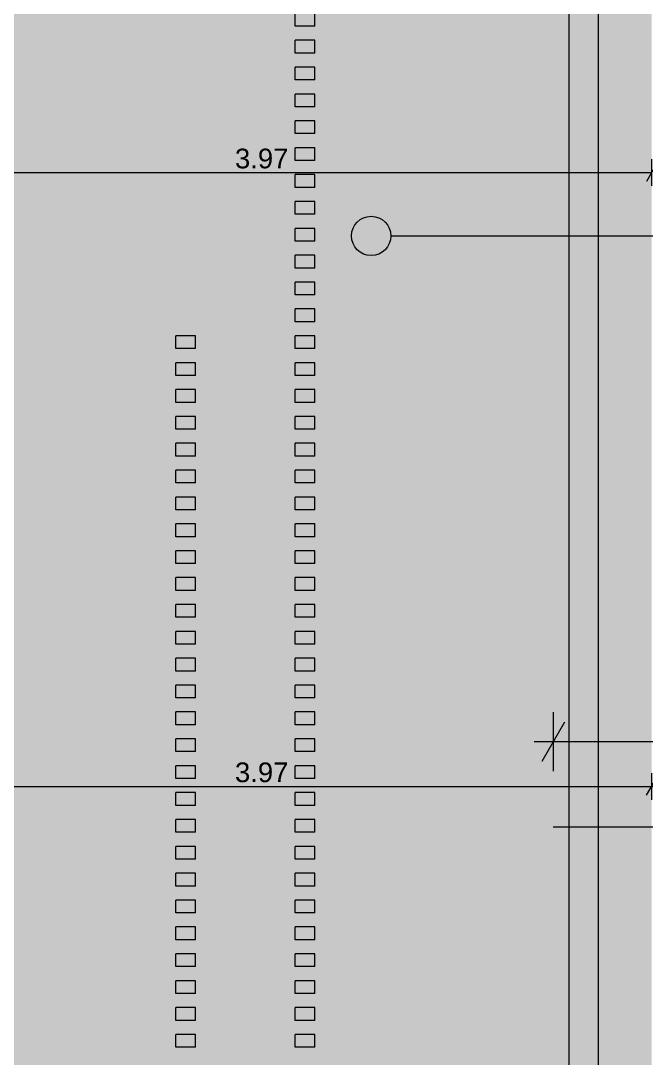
# Model space of a CAD drawing. Header units: millimetres. Extents: x 475206255 to 476720147, y 4620882299 to 4621447368.
# Drawn here: x 475388763 to 475391943, y 4621084372 to 4621089643 of the extents above; entities that cross this region are included whole.
import ezdxf

# ---------------------------------------------------------------- set-up
doc = ezdxf.new("R2010")
doc.units = ezdxf.units.MM
doc.header["$MEASUREMENT"] = 0
for name, color, linetype in [('Dimensioning - General', 7, 'Continuous'), ('zoma', 7, 'Continuous'), ('zoma_Pen_No__5', 7, 'Continuous')]:
    doc.layers.add(name, color=color, linetype=linetype)
for name, color, linetype, lineweight in [('Dimensioning - General_Pen_No__142', 142, 'Continuous', 0), ('New_2D Drafting - General_Pen_No__30_Pen_No__9_Pen_No__9_Pen_No__255', 255, 'Continuous', 0), ('New_2D Drafting - General_Pen_No__30_Pen_No__9_Pen_No__9_Pen_No__7', 7, 'Continuous', 0), ('New_Structural - Bearing_Pen_No__1', 1, 'Continuous', 0), ('New_Structural - Bearing_Pen_No__250', 7, 'Continuous', 0), ('zoma_Pen_No__1', 1, 'Continuous', 0), ('zoma_Pen_No__5_Pen_No__142', 142, 'Continuous', 0)]:
    doc.layers.add(name, color=color, linetype=linetype, lineweight=lineweight)
doc.layers.add('New_2D Drafting - General_Pen_No__30_Pen_No__9_Pen_No__9_Pen_No__254', color=7, linetype='Continuous', lineweight=0, true_color=0xcccccc)
doc.styles.add('GENERATED_STYLE_2', font='arial.ttf')
doc.linetypes.add('Break', pattern='A,0,[1,9.10.saxli 29.041.Shx,S=15.679026,R=0,X=0,Y=0],-1975.557214,0', length=1975.557214)
doc.dimstyles.new('GENERATED_STYLE__1', dxfattribs={"dimtxt": 100, "dimasz": 68.640772, "dimexe": 0.18, "dimexo": 0.0625, "dimgap": 0, "dimtad": 1, "dimlfac": 0.001, "dimzin": 0, "dimdsep": 46, "dimtxsty": 'GENERATED_STYLE_2', "dimblk": 'ARROWHEAD_2', "dimblk1": 'ARROWHEAD_2', "dimblk2": 'ARROWHEAD_2', "dimcen": 0.09, "dimse1": 1, "dimse2": 1, "dimclrd": 142, "dimclre": 142, "dimclrt": 142, "dimadec": 0, "dimazin": 0, "dimtfac": 1, "dimtdec": 4, "dimtmove": 0, "dimatfit": 3, "dimfxl": 1, "dimtolj": 1, "dimtzin": 0, "dimarcsym": 0})
doc.dimstyles.new('GENERATED_STYLE__13', dxfattribs={"dimtxt": 300, "dimasz": 152, "dimexe": 0.18, "dimexo": 3, "dimgap": 0, "dimtad": 1, "dimtih": 1, "dimtoh": 1, "dimlfac": 0.001, "dimzin": 0, "dimdsep": 46, "dimtxsty": 'GENERATED_STYLE_2', "dimblk": 'ARROWHEAD_2', "dimblk1": 'ARROWHEAD_2', "dimblk2": 'ARROWHEAD_2', "dimcen": 0.09, "dimclrd": 1, "dimclre": 1, "dimclrt": 1, "dimadec": 0, "dimazin": 0, "dimtfac": 1, "dimtdec": 4, "dimtmove": 0, "dimatfit": 3, "dimfxl": 1, "dimtolj": 1, "dimtzin": 0, "dimarcsym": 0})
doc.dimstyles.new('GENERATED_STYLE__18', dxfattribs={"dimtxt": 100, "dimasz": 68.640772, "dimexe": 0.18, "dimexo": 0.0625, "dimgap": 0, "dimtad": 1, "dimtih": 1, "dimtoh": 1, "dimlfac": 0.001, "dimzin": 0, "dimdsep": 46, "dimtxsty": 'GENERATED_STYLE_2', "dimblk": 'ARROWHEAD_2', "dimblk1": 'ARROWHEAD_2', "dimblk2": 'ARROWHEAD_2', "dimcen": 0.09, "dimse1": 1, "dimse2": 1, "dimclrd": 142, "dimclre": 142, "dimclrt": 142, "dimadec": 0, "dimazin": 0, "dimtfac": 1, "dimtdec": 4, "dimtmove": 0, "dimatfit": 3, "dimfxl": 1, "dimtolj": 1, "dimtzin": 0, "dimarcsym": 0})

# ---------------------------------------------------------------- blocks, each defined once
blk = doc.blocks.new('*D297', base_point=(475826095.8, 4621095193.2))
at = {"layer": 'zoma_Pen_No__1', "color": 1, "linetype": 'Continuous', "lineweight": 0, "transparency": 16777216}
for p, q in [((475391470.4, 4621086129.8), (475391470.4, 4621085829.8)), ((475394452.4, 4621086129.8), (475394452.4, 4621085829.8)), ((475391528.1, 4621086079.8), (475391412.7, 4621085879.8)), ((475394394.6, 4621085879.8), (475394510.1, 4621086079.8)), ((475391470.4, 4621085979.8), (475391372.6, 4621085979.8)), ((475394452.4, 4621085979.8), (475391470.4, 4621085979.8)), ((475394550.2, 4621085979.8), (475394452.4, 4621085979.8))]:
    blk.add_line(p, q, dxfattribs=at)
at = {"layer": 'zoma_Pen_No__1', "color": 1, "lineweight": 0, "transparency": 16777216, "insert": (475392561, 4621086039.8), "char_height": 300, "attachment_point": 7, "style": 'GENERATED_STYLE_2'}
blk.add_mtext('\\A1;{\\pql;\\fArial|b0|i0|c204|p0;\\W1.000000;9.55}', dxfattribs=at)
blk = doc.blocks.new('ARROWHEAD_2')
at = {"color": 0, "linetype": 'Continuous', "lineweight": 0}
for p, q in [((-0.378, -0.655), (0.378, 0.655)), ((0, 0), (-1, 0))]:
    blk.add_line(p, q, dxfattribs=at)
blk = doc.blocks.new('Line_7', base_point=(475390544.6, 4621088549.8))
at = {"layer": 'zoma_Pen_No__5_Pen_No__142', "linetype": 'Continuous', "lineweight": 0}
blk.add_hatch(color=142, dxfattribs=at).paths.add_polyline_path([(475390444.6, 4621088549.8), (475390452.2, 4621088511.6), (475390473.9, 4621088479.1), (475390506.3, 4621088457.5), (475390544.6, 4621088449.8), (475390582.9, 4621088457.5), (475390615.3, 4621088479.1), (475390637, 4621088511.6), (475390644.6, 4621088549.8), (475390637, 4621088588.1), (475390615.3, 4621088620.6), (475390582.9, 4621088642.2), (475390544.6, 4621088649.8), (475390506.3, 4621088642.2), (475390473.9, 4621088620.6), (475390452.2, 4621088588.1)])
at = {"layer": 'zoma_Pen_No__5_Pen_No__142', "color": 142, "linetype": 'Continuous', "lineweight": 0}
blk.add_line((475390644.6, 4621088549.8), (475404114.8, 4621088549.8), dxfattribs=at)
blk.add_circle((475390544.6, 4621088549.8), 100, dxfattribs=at)
blk = doc.blocks.new('*D2054', base_point=(475826095.8, 4621095193.2))
at = {"layer": 'Dimensioning - General_Pen_No__142', "color": 142, "linetype": 'Continuous', "lineweight": 0, "transparency": 16777216}
for p, q in [((475388026.2, 4621085798.6), (475387974.1, 4621085708.3)), ((475388000.1, 4621085685.7), (475388000.1, 4621085821.2)), ((475391944.8, 4621085708.3), (475391997, 4621085798.6)), ((475391970.9, 4621085685.7), (475391970.9, 4621085821.2)), ((475388000.1, 4621085753.4), (475391970.9, 4621085753.4)), ((475391970.9, 4621085753.4), (475392015.1, 4621085753.4))]:
    blk.add_line(p, q, dxfattribs=at)
at = {"layer": 'Dimensioning - General_Pen_No__142', "color": 142, "lineweight": 0, "transparency": 16777216, "insert": (475389852.1, 4621085773.4), "char_height": 100, "attachment_point": 7, "style": 'GENERATED_STYLE_2'}
blk.add_mtext('\\A1;{\\pql;\\fArial|b0|i0|c204|p0;\\W1.000000;3.97}', dxfattribs=at)
blk = doc.blocks.new('*D2070', base_point=(475826095.8, 4621095193.2))
at = {"layer": 'Dimensioning - General_Pen_No__142', "color": 142, "linetype": 'Continuous', "lineweight": 0, "transparency": 16777216}
for p, q in [((475392474.1, 4621086847), (475392338.6, 4621086847)), ((475392361.2, 4621086873.1), (475392451.5, 4621086821)), ((475392406.3, 4621086627), (475392406.3, 4621086847)), ((475392361.2, 4621086653.1), (475392451.5, 4621086601)), ((475392474.1, 4621086627), (475392338.6, 4621086627)), ((475392406.3, 4621086582.9), (475392406.3, 4621086627))]:
    blk.add_line(p, q, dxfattribs=at)
at = {"layer": 'Dimensioning - General_Pen_No__142', "color": 142, "lineweight": 0, "transparency": 16777216, "insert": (475392386.3, 4621086334), "char_height": 100, "attachment_point": 7, "rotation": 90, "style": 'GENERATED_STYLE_2'}
blk.add_mtext('\\A1;{\\pql;\\fArial|b0|i0|c204|p0;\\W1.000000;0.22}', dxfattribs=at)
blk = doc.blocks.new('*D2071', base_point=(475826095.8, 4621095193.2))
at = {"layer": 'Dimensioning - General_Pen_No__142', "color": 142, "linetype": 'Continuous', "lineweight": 0, "transparency": 16777216}
for p, q in [((475392474.1, 4621087947.1), (475392338.6, 4621087947.1)), ((475392361.2, 4621087973.1), (475392451.5, 4621087921)), ((475392406.3, 4621086847), (475392406.3, 4621087947.1)), ((475392474.1, 4621086847), (475392338.6, 4621086847)), ((475392361.2, 4621086873.1), (475392451.5, 4621086821))]:
    blk.add_line(p, q, dxfattribs=at)
at = {"layer": 'Dimensioning - General_Pen_No__142', "color": 142, "lineweight": 0, "transparency": 16777216, "insert": (475392386.3, 4621087263.6), "char_height": 100, "attachment_point": 7, "rotation": 90, "style": 'GENERATED_STYLE_2'}
blk.add_mtext('\\A1;{\\pql;\\fArial|b0|i0|c204|p0;\\W1.000000;1.10}', dxfattribs=at)
blk = doc.blocks.new('*D2072', base_point=(475826095.8, 4621095193.2))
at = {"layer": 'Dimensioning - General_Pen_No__142', "color": 142, "linetype": 'Continuous', "lineweight": 0, "transparency": 16777216}
for p, q in [((475392361.2, 4621089633.1), (475392451.5, 4621089581)), ((475392474.1, 4621089607.1), (475392338.6, 4621089607.1)), ((475392406.3, 4621087947.1), (475392406.3, 4621089607.1)), ((475392474.1, 4621087947.1), (475392338.6, 4621087947.1)), ((475392361.2, 4621087973.1), (475392451.5, 4621087921))]:
    blk.add_line(p, q, dxfattribs=at)
at = {"layer": 'Dimensioning - General_Pen_No__142', "color": 142, "lineweight": 0, "transparency": 16777216, "char_height": 100, "attachment_point": 7, "rotation": 90, "style": 'GENERATED_STYLE_2'}
for s, insert in [('\\A1;{\\pql;\\fArial|b0|i0|c204|p0;\\W1.000000;0.22}', (475392386.3, 4621089314)), ('\\A1;{\\pql;\\fArial|b0|i0|c204|p0;\\W1.000000;1.66}', (475392386.3, 4621088643.6))]:
    blk.add_mtext(s, dxfattribs=dict(at, insert=insert))
blk = doc.blocks.new('*D2073', base_point=(475826095.8, 4621095193.2))
at = {"layer": 'Dimensioning - General_Pen_No__142', "color": 142, "linetype": 'Continuous', "lineweight": 0, "transparency": 16777216}
for p, q in [((475392361.2, 4621089853.1), (475392451.5, 4621089801)), ((475392474.1, 4621089827), (475392338.6, 4621089827)), ((475392406.3, 4621089607.1), (475392406.3, 4621089827)), ((475392361.2, 4621089633.1), (475392451.5, 4621089581)), ((475392474.1, 4621089607.1), (475392338.6, 4621089607.1))]:
    blk.add_line(p, q, dxfattribs=at)
blk = doc.blocks.new('*D2246', base_point=(475826095.8, 4621095193.2))
at = {"layer": 'Dimensioning - General_Pen_No__142', "color": 142, "linetype": 'Continuous', "lineweight": 0, "transparency": 16777216}
for p, q in [((475388026.2, 4621088917.2), (475387974.1, 4621088826.9)), ((475388000.1, 4621088804.3), (475388000.1, 4621088939.8)), ((475391997, 4621088917.2), (475391944.8, 4621088826.9)), ((475391970.9, 4621088804.3), (475391970.9, 4621088939.8)), ((475388000.1, 4621088872), (475391970.9, 4621088872))]:
    blk.add_line(p, q, dxfattribs=at)
at = {"layer": 'Dimensioning - General_Pen_No__142', "color": 142, "lineweight": 0, "transparency": 16777216, "insert": (475389852.1, 4621088892), "char_height": 100, "attachment_point": 7, "style": 'GENERATED_STYLE_2'}
blk.add_mtext('\\A1;{\\pql;\\fArial|b0|i0|c204|p0;\\W1.000000;3.97}', dxfattribs=at)

msp = doc.modelspace()

# ---------------------------------------------------------------- hatches: boundary and pattern name
at = {"layer": 'New_2D Drafting - General_Pen_No__30_Pen_No__9_Pen_No__9_Pen_No__254', "linetype": 'Continuous', "lineweight": 0, "true_color": 0xcccccc}
h = msp.add_hatch(dxfattribs=at)
h.set_pattern_fill('BRICK___RUNNING_BOND', color=254, style=0, pattern_type=2)
h.set_pattern_definition([(180, (475384300.59, 4621091916.26), (0, 66.64), []), (90, (475384300.6, 4621091916.26), (244.8, 0), [66.64, -66.64]), (90, (475384178.2, 4621091982.9), (244.8, 0), [66.64, -66.64])])
h.paths.add_polyline_path([(475391970.899, 4621083607.048), (475391970.899, 4621096906.641), (475376630.462, 4621096906.638), (475376630.452, 4621083607.048)])
h.paths.add_polyline_path([(475384900.596, 4621086627.05), (475380300.597, 4621086627.05), (475380300.597, 4621086847.05), (475380300.597, 4621089827.05), (475380300.597, 4621090047.084), (475380300.597, 4621096447.05), (475381110.597, 4621096447.05), (475384900.596, 4621096447.05), (475384900.596, 4621096227.05), (475381110.597, 4621096227.05), (475381110.597, 4621093247.084), (475382751.068, 4621093247.084), (475382751.068, 4621093807.044), (475381351.068, 4621093807.044), (475381351.068, 4621095807.044), (475383651.697, 4621095807.044), (475383651.697, 4621093807.044), (475383651.068, 4621093807.044), (475383651.068, 4621093247.084), (475384900.597, 4621093247.084), (475384900.597, 4621093027.05), (475381110.597, 4621093027.05), (475381110.597, 4621090047.084), (475382751.068, 4621090047.084), (475382751.068, 4621090607.044), (475381351.068, 4621090607.044), (475381351.068, 4621092607.044), (475383651.068, 4621092607.044), (475383651.068, 4621090047.084), (475384900.597, 4621090047.084), (475384900.597, 4621089827.05), (475381110.597, 4621089827.05), (475381110.597, 4621086847.05), (475382751.068, 4621086847.05), (475382751.068, 4621087407.044), (475381351.068, 4621087407.044), (475381351.068, 4621089407.044), (475382751.068, 4621089407.044), (475383651.068, 4621089407.044), (475383651.068, 4621086847.05), (475384900.596, 4621086847.05)], flags=0)
h.paths.add_polyline_path([(475383500.456, 4621084607.045), (475381900.456, 4621084607.045), (475381900.456, 4621086207.044), (475383500.456, 4621086207.044)], flags=0)
h.paths.add_polyline_path([(475388000.135, 4621094207.044), (475388000.135, 4621095807.045), (475387100.135, 4621095807.045), (475387100.135, 4621094207.044)], flags=0)
h.paths.add_polyline_path([(475387100.135, 4621089407.044), (475388000.135, 4621089407.044), (475388000.135, 4621087807.044), (475387100.135, 4621087807.044)], flags=0)
h.paths.add_polyline_path([(475387100.135, 4621092607.044), (475388000.135, 4621092607.044), (475388000.135, 4621091007.044), (475387100.135, 4621091007.044)], flags=0)
h.paths.add_polyline_path([(475385700.901, 4621084607.044), (475387300.901, 4621084607.044), (475387300.901, 4621086207.044), (475385700.901, 4621086207.044)], flags=0)
at = {"layer": 'New_2D Drafting - General_Pen_No__30_Pen_No__9_Pen_No__9_Pen_No__255', "linetype": 'Continuous', "lineweight": 0}
msp.add_hatch(color=255, dxfattribs=at).paths.add_polyline_path([(475391550.461, 4621081469.989), (475391700.461, 4621081448.515), (475391700.461, 4621096207.07), (475391550.461, 4621096207.07)])

# ---------------------------------------------------------------- linework, layer by layer
at = {"layer": 'New_2D Drafting - General_Pen_No__30_Pen_No__9_Pen_No__9_Pen_No__7', "color": 7, "linetype": 'Continuous', "lineweight": 0, "flags": 128}
msp.add_lwpolyline([(475391550.461, 4621081469.989), (475391700.461, 4621081448.515), (475391700.461, 4621096207.07), (475391550.461, 4621096207.07)], close=True, dxfattribs=at)
at = {"layer": 'New_Structural - Bearing_Pen_No__1', "color": 1, "linetype": 'Break', "lineweight": 0}
msp.add_line((475394452.354, 4621085546.369), (475391470.402, 4621085546.369), dxfattribs=at)
at = {"layer": 'New_Structural - Bearing_Pen_No__250', "color": 7, "linetype": 'Continuous', "lineweight": 0}
for p, q in [((475390158.031, 4621089615.653), (475390158.031, 4621089680.653)), ((475390257.703, 4621089615.653), (475390257.703, 4621089680.653)), ((475390257.703, 4621089615.653), (475390158.031, 4621089615.653)), ((475390158.031, 4621089479.136), (475390158.031, 4621089544.136)), ((475390257.703, 4621089544.136), (475390158.031, 4621089544.136)), ((475390257.703, 4621089479.136), (475390257.703, 4621089544.136)), ((475390257.703, 4621089479.136), (475390158.031, 4621089479.136)), ((475390158.031, 4621089342.618), (475390158.031, 4621089407.618)), ((475390257.703, 4621089407.618), (475390158.031, 4621089407.618)), ((475390257.703, 4621089342.618), (475390257.703, 4621089407.618)), ((475390257.703, 4621089342.618), (475390158.031, 4621089342.618)), ((475390158.031, 4621089206.101), (475390158.031, 4621089271.101)), ((475390257.703, 4621089271.101), (475390158.031, 4621089271.101)), ((475390257.703, 4621089206.101), (475390257.703, 4621089271.101)), ((475390257.703, 4621089206.101), (475390158.031, 4621089206.101)), ((475390158.031, 4621089069.584), (475390158.031, 4621089134.584)), ((475390257.703, 4621089134.584), (475390158.031, 4621089134.584)), ((475390257.703, 4621089069.584), (475390257.703, 4621089134.584)), ((475390257.703, 4621089069.584), (475390158.031, 4621089069.584)), ((475390158.031, 4621088933.067), (475390158.031, 4621088998.067)), ((475390257.703, 4621088998.067), (475390158.031, 4621088998.067)), ((475390257.703, 4621088933.067), (475390257.703, 4621088998.067)), ((475390257.703, 4621088933.067), (475390158.031, 4621088933.067)), ((475390158.031, 4621088796.549), (475390158.031, 4621088861.549)), ((475390257.703, 4621088861.549), (475390158.031, 4621088861.549)), ((475390257.703, 4621088796.549), (475390257.703, 4621088861.549)), ((475390257.703, 4621088796.549), (475390158.031, 4621088796.549)), ((475390158.031, 4621088660.032), (475390158.031, 4621088725.032)), ((475390257.703, 4621088725.032), (475390158.031, 4621088725.032)), ((475390257.703, 4621088660.032), (475390257.703, 4621088725.032)), ((475390257.703, 4621088660.032), (475390158.031, 4621088660.032)), ((475390158.031, 4621088523.515), (475390158.031, 4621088588.515)), ((475390257.703, 4621088588.515), (475390158.031, 4621088588.515)), ((475390257.703, 4621088523.515), (475390257.703, 4621088588.515)), ((475390257.703, 4621088523.515), (475390158.031, 4621088523.515)), ((475390158.031, 4621088386.998), (475390158.031, 4621088451.998)), ((475390257.703, 4621088451.998), (475390158.031, 4621088451.998)), ((475390257.703, 4621088386.998), (475390257.703, 4621088451.998)), ((475390257.703, 4621088386.998), (475390158.031, 4621088386.998)), ((475390158.031, 4621088250.48), (475390158.031, 4621088315.48)), ((475390257.703, 4621088315.48), (475390158.031, 4621088315.48)), ((475390257.703, 4621088250.48), (475390257.703, 4621088315.48)), ((475390257.703, 4621088250.48), (475390158.031, 4621088250.48)), ((475390158.031, 4621088113.963), (475390158.031, 4621088178.963)), ((475390257.703, 4621088178.963), (475390158.031, 4621088178.963)), ((475390257.703, 4621088113.963), (475390257.703, 4621088178.963)), ((475390257.703, 4621088113.963), (475390158.031, 4621088113.963)), ((475389551.566, 4621087977.446), (475389551.566, 4621088042.446)), ((475389651.238, 4621088042.446), (475389551.566, 4621088042.446)), ((475389651.238, 4621087977.446), (475389651.238, 4621088042.446)), ((475390158.031, 4621087977.446), (475390158.031, 4621088042.446)), ((475390257.703, 4621088042.446), (475390158.031, 4621088042.446)), ((475390257.703, 4621087977.446), (475390257.703, 4621088042.446)), ((475389651.238, 4621087977.446), (475389551.566, 4621087977.446)), ((475390257.703, 4621087977.446), (475390158.031, 4621087977.446)), ((475389551.566, 4621087840.928), (475389551.566, 4621087905.928)), ((475389651.238, 4621087905.928), (475389551.566, 4621087905.928)), ((475389651.238, 4621087840.928), (475389651.238, 4621087905.928)), ((475390158.031, 4621087840.928), (475390158.031, 4621087905.928)), ((475390257.703, 4621087905.928), (475390158.031, 4621087905.928)), ((475390257.703, 4621087840.928), (475390257.703, 4621087905.928)), ((475389651.238, 4621087840.928), (475389551.566, 4621087840.928)), ((475390257.703, 4621087840.928), (475390158.031, 4621087840.928)), ((475389551.566, 4621087704.411), (475389551.566, 4621087769.411)), ((475389651.238, 4621087769.411), (475389551.566, 4621087769.411)), ((475389651.238, 4621087704.411), (475389651.238, 4621087769.411)), ((475390158.031, 4621087704.411), (475390158.031, 4621087769.411)), ((475390257.703, 4621087769.411), (475390158.031, 4621087769.411)), ((475390257.703, 4621087704.411), (475390257.703, 4621087769.411)), ((475389651.238, 4621087704.411), (475389551.566, 4621087704.411)), ((475390257.703, 4621087704.411), (475390158.031, 4621087704.411)), ((475389551.566, 4621087567.894), (475389551.566, 4621087632.894)), ((475389651.238, 4621087632.894), (475389551.566, 4621087632.894)), ((475389651.238, 4621087567.894), (475389651.238, 4621087632.894)), ((475390158.031, 4621087567.894), (475390158.031, 4621087632.894)), ((475390257.703, 4621087632.894), (475390158.031, 4621087632.894)), ((475390257.703, 4621087567.894), (475390257.703, 4621087632.894)), ((475389651.238, 4621087567.894), (475389551.566, 4621087567.894)), ((475390257.703, 4621087567.894), (475390158.031, 4621087567.894)), ((475389551.566, 4621087431.377), (475389551.566, 4621087496.377)), ((475389651.238, 4621087496.377), (475389551.566, 4621087496.377)), ((475389651.238, 4621087431.377), (475389651.238, 4621087496.377)), ((475390158.031, 4621087431.377), (475390158.031, 4621087496.377)), ((475390257.703, 4621087496.377), (475390158.031, 4621087496.377)), ((475390257.703, 4621087431.377), (475390257.703, 4621087496.377)), ((475389651.238, 4621087431.377), (475389551.566, 4621087431.377)), ((475390257.703, 4621087431.377), (475390158.031, 4621087431.377)), ((475389551.566, 4621087294.859), (475389551.566, 4621087359.859)), ((475389651.238, 4621087359.859), (475389551.566, 4621087359.859)), ((475389651.238, 4621087294.859), (475389651.238, 4621087359.859)), ((475390158.031, 4621087294.859), (475390158.031, 4621087359.859)), ((475390257.703, 4621087359.859), (475390158.031, 4621087359.859)), ((475390257.703, 4621087294.859), (475390257.703, 4621087359.859)), ((475389651.238, 4621087294.859), (475389551.566, 4621087294.859)), ((475390257.703, 4621087294.859), (475390158.031, 4621087294.859)), ((475389551.566, 4621087158.342), (475389551.566, 4621087223.342)), ((475389651.238, 4621087223.342), (475389551.566, 4621087223.342)), ((475389651.238, 4621087158.342), (475389651.238, 4621087223.342)), ((475390158.031, 4621087158.342), (475390158.031, 4621087223.342)), ((475390257.703, 4621087223.342), (475390158.031, 4621087223.342)), ((475390257.703, 4621087158.342), (475390257.703, 4621087223.342)), ((475389651.238, 4621087158.342), (475389551.566, 4621087158.342)), ((475390257.703, 4621087158.342), (475390158.031, 4621087158.342)), ((475389551.566, 4621087021.825), (475389551.566, 4621087086.825)), ((475389651.238, 4621087086.825), (475389551.566, 4621087086.825)), ((475389651.238, 4621087021.825), (475389651.238, 4621087086.825)), ((475390158.031, 4621087021.825), (475390158.031, 4621087086.825)), ((475390257.703, 4621087086.825), (475390158.031, 4621087086.825)), ((475390257.703, 4621087021.825), (475390257.703, 4621087086.825)), ((475389651.238, 4621087021.825), (475389551.566, 4621087021.825)), ((475390257.703, 4621087021.825), (475390158.031, 4621087021.825)), ((475389551.566, 4621086885.308), (475389551.566, 4621086950.308)), ((475389651.238, 4621086950.308), (475389551.566, 4621086950.308)), ((475389651.238, 4621086885.308), (475389651.238, 4621086950.308)), ((475390158.031, 4621086885.308), (475390158.031, 4621086950.308)), ((475390257.703, 4621086950.308), (475390158.031, 4621086950.308)), ((475390257.703, 4621086885.308), (475390257.703, 4621086950.308)), ((475389651.238, 4621086885.308), (475389551.566, 4621086885.308)), ((475390257.703, 4621086885.308), (475390158.031, 4621086885.308)), ((475389551.566, 4621086748.79), (475389551.566, 4621086813.79)), ((475389651.238, 4621086813.79), (475389551.566, 4621086813.79)), ((475389651.238, 4621086748.79), (475389651.238, 4621086813.79)), ((475390158.031, 4621086748.79), (475390158.031, 4621086813.79)), ((475390257.703, 4621086813.79), (475390158.031, 4621086813.79)), ((475390257.703, 4621086748.79), (475390257.703, 4621086813.79)), ((475389651.238, 4621086748.79), (475389551.566, 4621086748.79)), ((475390257.703, 4621086748.79), (475390158.031, 4621086748.79)), ((475389551.566, 4621086612.273), (475389551.566, 4621086677.273)), ((475389651.238, 4621086677.273), (475389551.566, 4621086677.273)), ((475389651.238, 4621086612.273), (475389651.238, 4621086677.273)), ((475390158.031, 4621086612.273), (475390158.031, 4621086677.273)), ((475390257.703, 4621086677.273), (475390158.031, 4621086677.273)), ((475390257.703, 4621086612.273), (475390257.703, 4621086677.273)), ((475389651.238, 4621086612.273), (475389551.566, 4621086612.273)), ((475390257.703, 4621086612.273), (475390158.031, 4621086612.273)), ((475389551.566, 4621086475.756), (475389551.566, 4621086540.756)), ((475389651.238, 4621086540.756), (475389551.566, 4621086540.756)), ((475389651.238, 4621086475.756), (475389651.238, 4621086540.756)), ((475390158.031, 4621086475.756), (475390158.031, 4621086540.756)), ((475390257.703, 4621086540.756), (475390158.031, 4621086540.756)), ((475390257.703, 4621086475.756), (475390257.703, 4621086540.756)), ((475389651.238, 4621086475.756), (475389551.566, 4621086475.756)), ((475390257.703, 4621086475.756), (475390158.031, 4621086475.756)), ((475389551.566, 4621086339.238), (475389551.566, 4621086404.238)), ((475389651.238, 4621086404.238), (475389551.566, 4621086404.238)), ((475389651.238, 4621086339.238), (475389651.238, 4621086404.238)), ((475390158.031, 4621086339.238), (475390158.031, 4621086404.238)), ((475390257.703, 4621086404.238), (475390158.031, 4621086404.238)), ((475390257.703, 4621086339.238), (475390257.703, 4621086404.238)), ((475389651.238, 4621086339.238), (475389551.566, 4621086339.238)), ((475390257.703, 4621086339.238), (475390158.031, 4621086339.238)), ((475389551.566, 4621086202.721), (475389551.566, 4621086267.721)), ((475389651.238, 4621086267.721), (475389551.566, 4621086267.721)), ((475389651.238, 4621086202.721), (475389651.238, 4621086267.721)), ((475390158.031, 4621086202.721), (475390158.031, 4621086267.721)), ((475390257.703, 4621086267.721), (475390158.031, 4621086267.721)), ((475390257.703, 4621086202.721), (475390257.703, 4621086267.721)), ((475389651.238, 4621086202.721), (475389551.566, 4621086202.721)), ((475390257.703, 4621086202.721), (475390158.031, 4621086202.721)), ((475389551.566, 4621086066.204), (475389551.566, 4621086131.204)), ((475389651.238, 4621086131.204), (475389551.566, 4621086131.204)), ((475389651.238, 4621086066.204), (475389651.238, 4621086131.204)), ((475390158.031, 4621086066.204), (475390158.031, 4621086131.204)), ((475390257.703, 4621086131.204), (475390158.031, 4621086131.204)), ((475390257.703, 4621086066.204), (475390257.703, 4621086131.204)), ((475389651.238, 4621086066.204), (475389551.566, 4621086066.204)), ((475390257.703, 4621086066.204), (475390158.031, 4621086066.204)), ((475389551.566, 4621085929.687), (475389551.566, 4621085994.687)), ((475389651.238, 4621085994.687), (475389551.566, 4621085994.687)), ((475389651.238, 4621085929.687), (475389651.238, 4621085994.687)), ((475390158.031, 4621085929.687), (475390158.031, 4621085994.687)), ((475390257.703, 4621085994.687), (475390158.031, 4621085994.687)), ((475390257.703, 4621085929.687), (475390257.703, 4621085994.687)), ((475389651.238, 4621085929.687), (475389551.566, 4621085929.687)), ((475390257.703, 4621085929.687), (475390158.031, 4621085929.687)), ((475389551.566, 4621085793.169), (475389551.566, 4621085858.169)), ((475389651.238, 4621085858.169), (475389551.566, 4621085858.169)), ((475389651.238, 4621085793.169), (475389651.238, 4621085858.169)), ((475390158.031, 4621085793.169), (475390158.031, 4621085858.169)), ((475390257.703, 4621085858.169), (475390158.031, 4621085858.169)), ((475390257.703, 4621085793.169), (475390257.703, 4621085858.169)), ((475389651.238, 4621085793.169), (475389551.566, 4621085793.169)), ((475390257.703, 4621085793.169), (475390158.031, 4621085793.169)), ((475389551.566, 4621085656.652), (475389551.566, 4621085721.652)), ((475389651.238, 4621085721.652), (475389551.566, 4621085721.652)), ((475389651.238, 4621085656.652), (475389651.238, 4621085721.652)), ((475390158.031, 4621085656.652), (475390158.031, 4621085721.652)), ((475390257.703, 4621085721.652), (475390158.031, 4621085721.652)), ((475390257.703, 4621085656.652), (475390257.703, 4621085721.652)), ((475389651.238, 4621085656.652), (475389551.566, 4621085656.652)), ((475390257.703, 4621085656.652), (475390158.031, 4621085656.652)), ((475389551.566, 4621085520.135), (475389551.566, 4621085585.135)), ((475389651.238, 4621085585.135), (475389551.566, 4621085585.135)), ((475389651.238, 4621085520.135), (475389651.238, 4621085585.135)), ((475390158.031, 4621085520.135), (475390158.031, 4621085585.135)), ((475390257.703, 4621085585.135), (475390158.031, 4621085585.135)), ((475390257.703, 4621085520.135), (475390257.703, 4621085585.135)), ((475389651.238, 4621085520.135), (475389551.566, 4621085520.135)), ((475390257.703, 4621085520.135), (475390158.031, 4621085520.135)), ((475389551.566, 4621085383.618), (475389551.566, 4621085448.618)), ((475389651.238, 4621085448.618), (475389551.566, 4621085448.618)), ((475389651.238, 4621085383.618), (475389651.238, 4621085448.618)), ((475390158.031, 4621085383.618), (475390158.031, 4621085448.618)), ((475390257.703, 4621085448.618), (475390158.031, 4621085448.618)), ((475390257.703, 4621085383.618), (475390257.703, 4621085448.618)), ((475389651.238, 4621085383.618), (475389551.566, 4621085383.618)), ((475390257.703, 4621085383.618), (475390158.031, 4621085383.618)), ((475389551.566, 4621085247.1), (475389551.566, 4621085312.1)), ((475389651.238, 4621085312.1), (475389551.566, 4621085312.1)), ((475389651.238, 4621085247.1), (475389651.238, 4621085312.1)), ((475390158.031, 4621085247.1), (475390158.031, 4621085312.1)), ((475390257.703, 4621085312.1), (475390158.031, 4621085312.1)), ((475390257.703, 4621085247.1), (475390257.703, 4621085312.1)), ((475389651.238, 4621085247.1), (475389551.566, 4621085247.1)), ((475390257.703, 4621085247.1), (475390158.031, 4621085247.1)), ((475389551.566, 4621085110.583), (475389551.566, 4621085175.583)), ((475389651.238, 4621085175.583), (475389551.566, 4621085175.583)), ((475389651.238, 4621085110.583), (475389651.238, 4621085175.583)), ((475390158.031, 4621085110.583), (475390158.031, 4621085175.583)), ((475390257.703, 4621085175.583), (475390158.031, 4621085175.583)), ((475390257.703, 4621085110.583), (475390257.703, 4621085175.583)), ((475389651.238, 4621085110.583), (475389551.566, 4621085110.583)), ((475390257.703, 4621085110.583), (475390158.031, 4621085110.583)), ((475389551.566, 4621084974.066), (475389551.566, 4621085039.066)), ((475389651.238, 4621085039.066), (475389551.566, 4621085039.066)), ((475389651.238, 4621084974.066), (475389651.238, 4621085039.066)), ((475390158.031, 4621084974.066), (475390158.031, 4621085039.066)), ((475390257.703, 4621085039.066), (475390158.031, 4621085039.066)), ((475390257.703, 4621084974.066), (475390257.703, 4621085039.066)), ((475389651.238, 4621084974.066), (475389551.566, 4621084974.066)), ((475390257.703, 4621084974.066), (475390158.031, 4621084974.066)), ((475389551.566, 4621084837.548), (475389551.566, 4621084902.548)), ((475389651.238, 4621084902.548), (475389551.566, 4621084902.548)), ((475389651.238, 4621084837.548), (475389651.238, 4621084902.548)), ((475390158.031, 4621084837.548), (475390158.031, 4621084902.548)), ((475390257.703, 4621084902.548), (475390158.031, 4621084902.548)), ((475390257.703, 4621084837.548), (475390257.703, 4621084902.548)), ((475389651.238, 4621084837.548), (475389551.566, 4621084837.548)), ((475390257.703, 4621084837.548), (475390158.031, 4621084837.548)), ((475389551.566, 4621084701.031), (475389551.566, 4621084766.031)), ((475389651.238, 4621084766.031), (475389551.566, 4621084766.031)), ((475389651.238, 4621084701.031), (475389651.238, 4621084766.031)), ((475390158.031, 4621084701.031), (475390158.031, 4621084766.031)), ((475390257.703, 4621084766.031), (475390158.031, 4621084766.031)), ((475390257.703, 4621084701.031), (475390257.703, 4621084766.031)), ((475389651.238, 4621084701.031), (475389551.566, 4621084701.031)), ((475390257.703, 4621084701.031), (475390158.031, 4621084701.031)), ((475389551.566, 4621084564.514), (475389551.566, 4621084629.514)), ((475389651.238, 4621084629.514), (475389551.566, 4621084629.514)), ((475389651.238, 4621084564.514), (475389651.238, 4621084629.514)), ((475390158.031, 4621084564.514), (475390158.031, 4621084629.514)), ((475390257.703, 4621084629.514), (475390158.031, 4621084629.514)), ((475390257.703, 4621084564.514), (475390257.703, 4621084629.514)), ((475389651.238, 4621084564.514), (475389551.566, 4621084564.514)), ((475390257.703, 4621084564.514), (475390158.031, 4621084564.514)), ((475389551.566, 4621084427.997), (475389551.566, 4621084492.997)), ((475389651.238, 4621084492.997), (475389551.566, 4621084492.997)), ((475389651.238, 4621084427.997), (475389651.238, 4621084492.997)), ((475390158.031, 4621084427.997), (475390158.031, 4621084492.997)), ((475390257.703, 4621084492.997), (475390158.031, 4621084492.997)), ((475390257.703, 4621084427.997), (475390257.703, 4621084492.997)), ((475389651.238, 4621084427.997), (475389551.566, 4621084427.997)), ((475390257.703, 4621084427.997), (475390158.031, 4621084427.997))]:
    msp.add_line(p, q, dxfattribs=at)

# ---------------------------------------------------------------- block references
at = {"layer": 'zoma_Pen_No__5', "color": 142, "linetype": 'Continuous', "lineweight": 0}
msp.add_blockref('Line_7', (475390544.597, 4621088549.845), dxfattribs=at)

# ---------------------------------------------------------------- dimensions: what is measured, and where the dimension line sits
at = {"layer": 'Dimensioning - General', "color": 142, "linetype": 'Continuous', "lineweight": 0}
for base, p1, p2, picture, middle in [((475391970.899, 4621085753.437), (475388000.135, 4621096637.234), (475391970.899, 4621096982.809), '*D2054', (475389981.515, 4621085823.437)), ((475391970.899, 4621088872.046), (475388000.135, 4621089286.723), (475391970.899, 4621089632.298), '*D2246', (475389981.515, 4621088942.046))]:
    dim = msp.add_linear_dim(base=base, p1=p1, p2=p2, dimstyle='GENERATED_STYLE__18', dxfattribs=at)
    dim.commit()
    dim.dimension.update_dxf_attribs({"geometry": picture, "text_midpoint": middle, "dimtype": 160})
for base, p1, p2, picture, middle in [((475392406.35, 4621089827.05), (475393440.591, 4621089607.057), (475384946.922, 4621089827.05), '*D2073', (475392336.35, 4621089443.493)), ((475392406.35, 4621089607.057), (475384900.597, 4621087947.077), (475393440.591, 4621089607.057), '*D2072', (475392336.35, 4621088773.065)), ((475392406.35, 4621087947.077), (475384946.922, 4621086847.05), (475384900.597, 4621087947.077), '*D2071', (475392336.35, 4621087393.062)), ((475392406.35, 4621086847.05), (475384946.922, 4621086627.05), (475384946.922, 4621086847.05), '*D2070', (475392336.35, 4621086463.486))]:
    dim = msp.add_linear_dim(base=base, p1=p1, p2=p2, angle=90, dimstyle='GENERATED_STYLE__1', dxfattribs=at)
    dim.commit()
    dim.dimension.update_dxf_attribs({"geometry": picture, "text_midpoint": middle, "dimtype": 160, "text_rotation": 90})
at = {"layer": 'zoma', "color": 1, "linetype": 'Continuous', "lineweight": 0}
dim = msp.add_linear_dim(base=(475391470.402, 4621085979.84), p1=(475394452.354, 4621085886.775), p2=(475391470.402, 4621085979.84), angle=180, text='9.55', dimstyle='GENERATED_STYLE__13', dxfattribs=at)
dim.commit()
dim.dimension.update_dxf_attribs({"geometry": '*D297', "text_midpoint": (475392949.372, 4621086189.84), "dimtype": 160})

doc.saveas('drawing.dxf')
